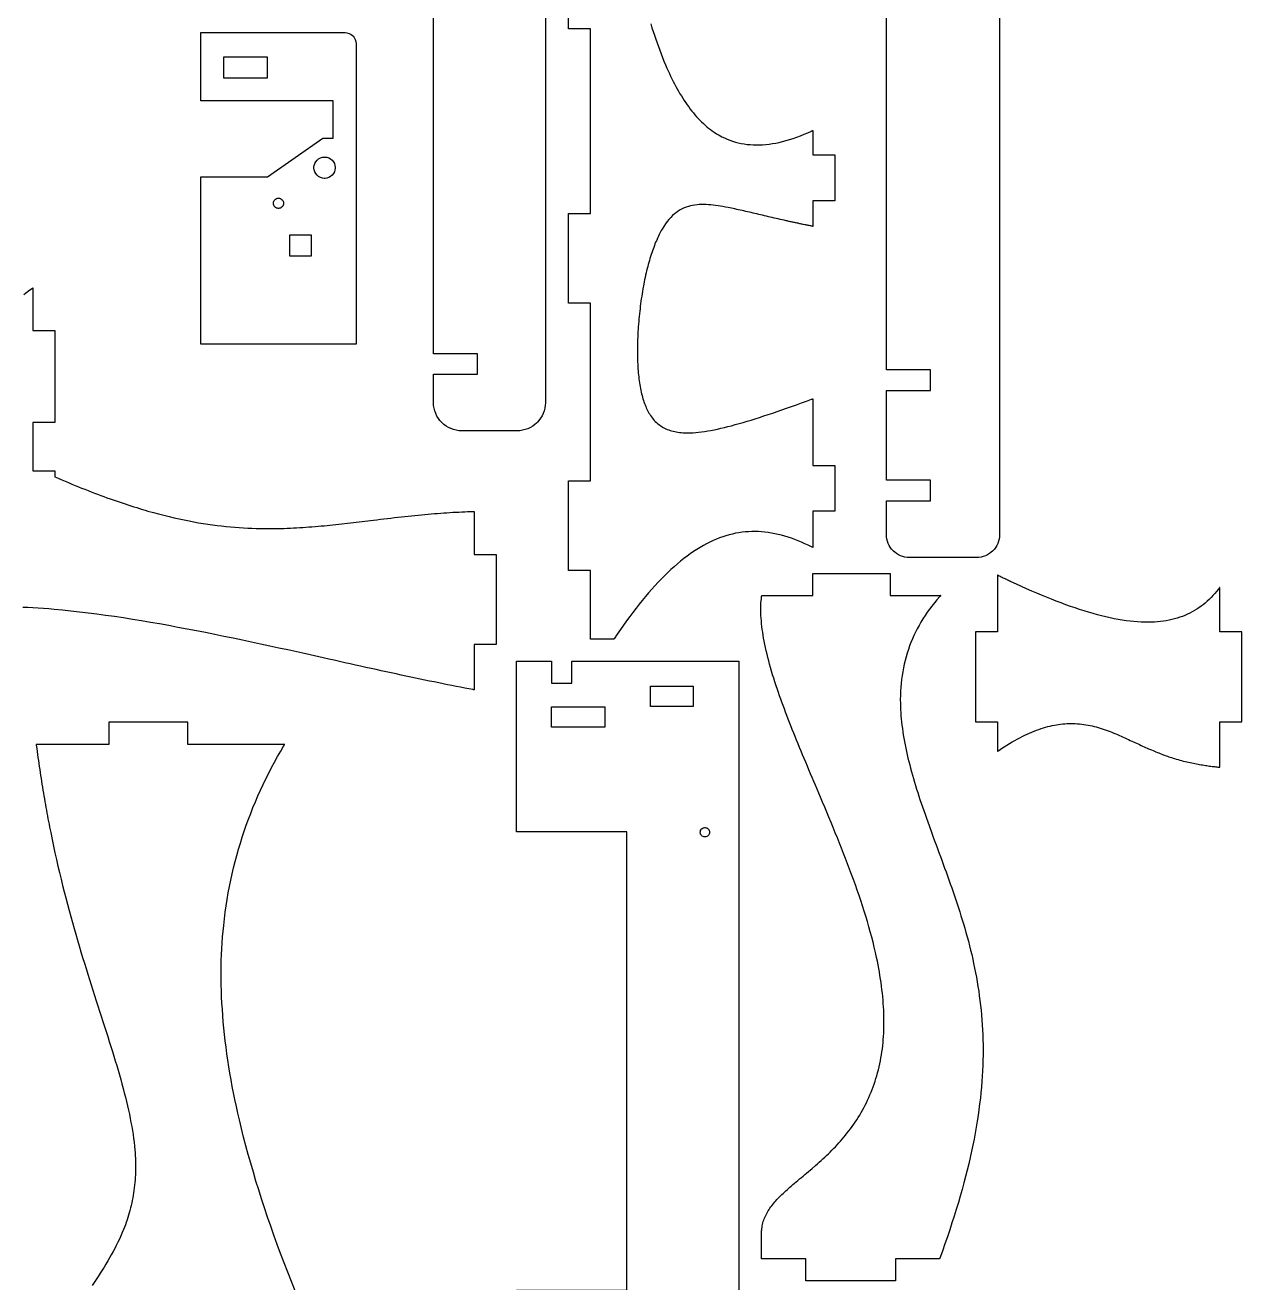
# Model space of a CAD drawing. Extents: x 0 to 673, y 0 to 298.
# Drawn here: x 562.2 to 672.6, y 61.3 to 175.3 of the extents above; entities that cross this region are included whole.
import ezdxf

# ---------------------------------------------------------------- set-up
doc = ezdxf.new("R2010")
doc.units = 0
doc.layers.get('0').update_dxf_attribs({"linetype": 'CONTINUOUS'})

msp = doc.modelspace()

# ---------------------------------------------------------------- linework, layer by layer
at = {"color": 0}
for points in [[(650.589, 217.521), (650.589, 129.118), (650.589, 129.067), (650.579, 128.913), (650.549, 128.712), (650.5, 128.515), (650.432, 128.324), (650.344, 128.141), (650.24, 127.967), (650.119, 127.803), (650.018, 127.688), (649.982, 127.651), (649.946, 127.615), (649.829, 127.513), (649.665, 127.392), (649.492, 127.288), (649.308, 127.201), (649.118, 127.133), (648.921, 127.084), (648.719, 127.054), (648.565, 127.043), (648.514, 127.043), (642.412, 127.043), (642.361, 127.043), (642.207, 127.054), (642.006, 127.084), (641.808, 127.133), (641.618, 127.201), (641.435, 127.288), (641.261, 127.392), (641.097, 127.513), (640.982, 127.615), (640.946, 127.651), (640.908, 127.688), (640.807, 127.803), (640.686, 127.967), (640.582, 128.141), (640.496, 128.324), (640.428, 128.515), (640.378, 128.712), (640.347, 128.913), (640.338, 129.067), (640.338, 129.118), (640.338, 132.193), (644.338, 132.193), (644.338, 134.043), (640.338, 134.043), (640.338, 142.193), (644.338, 142.193), (644.338, 144.043), (640.338, 144.043), (640.338, 212.596)], [(609.412, 190.097), (609.412, 141.097), (609.412, 141.033), (609.4, 140.843), (609.363, 140.593), (609.301, 140.349), (609.217, 140.111), (609.11, 139.885), (608.981, 139.668), (608.829, 139.465), (608.704, 139.321), (608.658, 139.276), (608.614, 139.232), (608.469, 139.106), (608.267, 138.954), (608.05, 138.826), (607.824, 138.718), (607.586, 138.633), (607.343, 138.572), (607.092, 138.535), (606.901, 138.522), (606.838, 138.522), (601.844, 138.522), (601.779, 138.522), (601.581, 138.535), (601.325, 138.574), (601.079, 138.638), (600.842, 138.724), (600.617, 138.833), (600.404, 138.962), (600.207, 139.11), (600.024, 139.276), (599.857, 139.46), (599.71, 139.657), (599.581, 139.869), (599.472, 140.094), (599.385, 140.332), (599.322, 140.578), (599.283, 140.833), (599.269, 141.032), (599.269, 141.097), (599.269, 143.672), (603.269, 143.672), (603.269, 145.522), (599.269, 145.522), (599.269, 190.247)], [(618.967, 175.426), (619.075, 175.079), (619.185, 174.733), (619.3, 174.39), (619.417, 174.047), (619.535, 173.704), (619.656, 173.368), (619.778, 173.032), (619.906, 172.697), (620.035, 172.368), (620.167, 172.043), (620.303, 171.719), (620.439, 171.4), (620.549, 171.157), (620.66, 170.915), (620.771, 170.675), (620.887, 170.44), (621.003, 170.208), (621.121, 169.979), (621.242, 169.754), (621.364, 169.532), (621.489, 169.313), (621.614, 169.097), (621.742, 168.889), (621.871, 168.682), (622.003, 168.479), (622.135, 168.279), (622.271, 168.086), (622.41, 167.894), (622.549, 167.708), (622.689, 167.526), (622.832, 167.351), (622.978, 167.179), (623.125, 167.011), (623.275, 166.847), (623.426, 166.69), (623.581, 166.536), (623.735, 166.389), (623.892, 166.244), (624.053, 166.107), (624.214, 165.975), (624.378, 165.847), (624.544, 165.725), (624.71, 165.608), (624.939, 165.461), (625.171, 165.325), (625.407, 165.197), (625.646, 165.082), (625.892, 164.975), (626.139, 164.876), (626.389, 164.79), (626.644, 164.712), (626.903, 164.644), (627.164, 164.587), (627.432, 164.543), (627.7, 164.504), (627.974, 164.479), (628.253, 164.461), (628.535, 164.454), (628.819, 164.458), (629.107, 164.469), (629.4, 164.493), (629.696, 164.526), (629.996, 164.569), (630.301, 164.625), (630.61, 164.686), (630.921, 164.761), (631.235, 164.844), (631.553, 164.938), (631.878, 165.043), (632.203, 165.157), (632.535, 165.279), (632.867, 165.413), (633.206, 165.558), (633.546, 165.711), (633.55, 165.712), (633.553, 165.715), (633.557, 165.718), (633.56, 165.718), (633.564, 165.719), (633.567, 165.722), (633.571, 165.722), (633.575, 165.726), (633.578, 165.726), (633.582, 165.729), (633.585, 165.729), (633.589, 165.732), (633.592, 165.733), (633.596, 165.736), (633.6, 165.736), (633.603, 165.739), (633.61, 165.743), (633.614, 165.743), (633.617, 165.744), (633.621, 165.747), (633.624, 165.747), (633.628, 165.75), (633.632, 165.751), (633.635, 165.754), (633.639, 165.754), (633.642, 165.757), (633.646, 165.758), (633.65, 165.761), (633.653, 165.761), (633.657, 165.764), (633.657, 163.543), (635.657, 163.543), (635.657, 159.393), (633.657, 159.393), (633.657, 157.065), (633.653, 157.065), (633.646, 157.068), (633.639, 157.068), (633.628, 157.072), (633.624, 157.072), (633.614, 157.075), (633.613, 157.075), (633.61, 157.075), (633.606, 157.075), (633.6, 157.076), (633.596, 157.079), (633.592, 157.079), (633.589, 157.079), (633.585, 157.079), (633.582, 157.082), (633.574, 157.083), (633.571, 157.083), (633.567, 157.083), (633.488, 157.1), (633.41, 157.115), (633.331, 157.133), (633.25, 157.147), (633.171, 157.165), (633.094, 157.179), (633.014, 157.197), (632.938, 157.212), (632.782, 157.244), (632.703, 157.261), (632.625, 157.276), (632.549, 157.293), (632.471, 157.311), (632.394, 157.326), (632.317, 157.343), (632.239, 157.358), (632.162, 157.375), (632.085, 157.393), (632.01, 157.408), (631.932, 157.425), (631.857, 157.44), (631.781, 157.458), (631.706, 157.475), (631.628, 157.49), (631.553, 157.507), (631.478, 157.522), (631.403, 157.54), (631.328, 157.557), (631.253, 157.572), (631.069, 157.614), (630.885, 157.654), (630.703, 157.694), (630.521, 157.736), (630.342, 157.779), (630.162, 157.818), (629.985, 157.861), (629.807, 157.901), (629.631, 157.943), (629.453, 157.986), (629.278, 158.026), (629.103, 158.068), (628.932, 158.108), (628.76, 158.15), (628.588, 158.19), (628.417, 158.232), (628.246, 158.269), (628.078, 158.311), (627.91, 158.35), (627.744, 158.389), (627.578, 158.425), (627.414, 158.462), (627.249, 158.5), (627.088, 158.536), (626.925, 158.572), (626.764, 158.608), (626.603, 158.643), (626.444, 158.675), (626.285, 158.708), (626.128, 158.74), (625.974, 158.769), (625.742, 158.815), (625.514, 158.857), (625.287, 158.894), (625.064, 158.932), (624.842, 158.965), (624.624, 158.993), (624.407, 159.015), (624.192, 159.033), (623.981, 159.047), (623.771, 159.054), (623.564, 159.051), (623.36, 159.044), (623.16, 159.029), (622.96, 159.004), (622.764, 158.972), (622.571, 158.929), (622.378, 158.876), (622.189, 158.815), (622.006, 158.74), (621.821, 158.654), (621.642, 158.558), (621.464, 158.447), (621.289, 158.325), (621.117, 158.188), (620.949, 158.038), (620.782, 157.872), (620.617, 157.693), (620.457, 157.494), (620.3, 157.283), (620.146, 157.054), (619.994, 156.808), (619.926, 156.69), (619.86, 156.569), (619.792, 156.444), (619.728, 156.318), (619.664, 156.186), (619.599, 156.05), (619.535, 155.911), (619.474, 155.768), (619.412, 155.622), (619.351, 155.475), (619.292, 155.322), (619.232, 155.165), (619.175, 155.007), (619.117, 154.843), (619.06, 154.676), (619.003, 154.508), (618.949, 154.336), (618.896, 154.158), (618.842, 153.982), (618.792, 153.8), (618.739, 153.614), (618.692, 153.425), (618.642, 153.233), (618.594, 153.04), (618.546, 152.843), (618.503, 152.643), (618.457, 152.44), (618.414, 152.233), (618.371, 152.025), (618.331, 151.815), (618.253, 151.389), (618.214, 151.172), (618.146, 150.732), (618.11, 150.508), (618.078, 150.283), (618.049, 150.057), (618.019, 149.829), (617.992, 149.6), (617.964, 149.368), (617.939, 149.136), (617.914, 148.904), (617.892, 148.671), (617.871, 148.436), (617.853, 148.201), (617.835, 147.968), (617.819, 147.733), (617.806, 147.5), (617.792, 147.265), (617.782, 147.032), (617.774, 146.797), (617.764, 146.565), (617.76, 146.333), (617.757, 146.104), (617.753, 145.875), (617.753, 145.647), (617.757, 145.422), (617.76, 145.197), (617.767, 144.975), (617.774, 144.754), (617.782, 144.557), (617.792, 144.361), (617.806, 144.168), (617.821, 143.975), (617.835, 143.786), (617.853, 143.6), (617.874, 143.418), (617.896, 143.236), (617.917, 143.058), (617.944, 142.883), (617.971, 142.711), (617.999, 142.54), (618.031, 142.372), (618.064, 142.208), (618.099, 142.047), (618.135, 141.89), (618.175, 141.733), (618.214, 141.582), (618.257, 141.433), (618.303, 141.289), (618.351, 141.147), (618.4, 141.008), (618.45, 140.872), (618.506, 140.74), (618.56, 140.611), (618.617, 140.486), (618.678, 140.365), (618.739, 140.247), (618.806, 140.133), (618.871, 140.025), (618.949, 139.904), (619.028, 139.79), (619.113, 139.682), (619.199, 139.575), (619.287, 139.475), (619.378, 139.379), (619.474, 139.286), (619.571, 139.2), (619.674, 139.118), (619.778, 139.039), (619.885, 138.965), (619.994, 138.893), (620.107, 138.829), (620.224, 138.768), (620.344, 138.711), (620.467, 138.658), (620.594, 138.609), (620.724, 138.565), (620.857, 138.525), (620.994, 138.489), (621.135, 138.457), (621.278, 138.429), (621.426, 138.405), (621.575, 138.384), (621.731, 138.369), (621.889, 138.357), (622.05, 138.348), (622.214, 138.344), (622.385, 138.344), (622.557, 138.347), (622.801, 138.358), (623.053, 138.376), (623.31, 138.401), (623.575, 138.433), (623.849, 138.47), (624.131, 138.515), (624.417, 138.565), (624.713, 138.622), (625.014, 138.684), (625.325, 138.754), (625.642, 138.827), (625.964, 138.908), (626.296, 138.993), (626.635, 139.086), (626.982, 139.182), (627.335, 139.286), (627.696, 139.393), (628.067, 139.504), (628.442, 139.622), (628.825, 139.744), (629.217, 139.872), (629.617, 140.004), (630.024, 140.14), (630.439, 140.283), (630.86, 140.429), (631.289, 140.576), (631.728, 140.732), (632.171, 140.89), (632.624, 141.05), (633.085, 141.218), (633.553, 141.386), (633.557, 141.386), (633.56, 141.389), (633.564, 141.39), (633.567, 141.39), (633.574, 141.393), (633.575, 141.394), (633.581, 141.397), (633.582, 141.397), (633.589, 141.4), (633.592, 141.4), (633.596, 141.401), (633.6, 141.404), (633.603, 141.404), (633.607, 141.407), (633.61, 141.407), (633.614, 141.408), (633.617, 141.408), (633.621, 141.411), (633.624, 141.411), (633.625, 141.414), (633.631, 141.415), (633.632, 141.415), (633.637, 141.415), (633.639, 141.418), (633.644, 141.418), (633.646, 141.421), (633.653, 141.422), (633.657, 141.425), (633.657, 135.379), (635.657, 135.379), (635.657, 131.229), (633.657, 131.229), (633.657, 127.937), (633.549, 127.994), (633.549, 127.994), (633.242, 128.148), (632.935, 128.293), (632.631, 128.429), (632.325, 128.557), (632.021, 128.675), (631.719, 128.784), (631.417, 128.886), (631.114, 128.977), (630.813, 129.061), (630.512, 129.134), (630.213, 129.2), (629.912, 129.255), (629.614, 129.301), (629.314, 129.337), (629.017, 129.365), (628.721, 129.383), (628.424, 129.39), (628.128, 129.389), (627.832, 129.377), (627.539, 129.355), (627.244, 129.325), (626.95, 129.283), (626.657, 129.232), (626.367, 129.171), (626.075, 129.098), (625.782, 129.016), (625.492, 128.923), (625.203, 128.821), (624.914, 128.708), (624.625, 128.583), (624.328, 128.444), (624.031, 128.293), (623.735, 128.132), (623.439, 127.959), (623.142, 127.776), (622.849, 127.582), (622.553, 127.379), (622.26, 127.162), (621.967, 126.94), (621.674, 126.705), (621.382, 126.461), (621.089, 126.207), (620.799, 125.943), (620.507, 125.669), (620.217, 125.386), (619.928, 125.094), (619.639, 124.793), (619.351, 124.482), (619.063, 124.162), (618.775, 123.834), (618.489, 123.498), (618.2, 123.152), (617.914, 122.798), (617.631, 122.436), (617.346, 122.065), (617.06, 121.687), (616.775, 121.301), (616.492, 120.907), (616.21, 120.504), (615.926, 120.094), (615.644, 119.677), (615.642, 119.676), (615.642, 119.675), (615.639, 119.672), (615.639, 119.671), (615.639, 119.669), (615.639, 119.668), (615.637, 119.668), (615.637, 119.666), (615.635, 119.665), (615.635, 119.662), (615.635, 119.662), (615.632, 119.659), (615.632, 119.658), (615.631, 119.657), (615.628, 119.655), (615.628, 119.654), (615.628, 119.651), (615.625, 119.651), (615.625, 119.65), (615.624, 119.648), (615.624, 119.647), (615.624, 119.645), (615.621, 119.644), (613.507, 119.644), (613.507, 125.85), (611.507, 125.85), (611.507, 134), (613.507, 134), (613.507, 150.097), (611.507, 150.097), (611.507, 158.247), (613.507, 158.247), (613.507, 174.986), (611.507, 174.986), (611.507, 183.136)], [(562.139, 150.897), (562.274, 151.004), (562.408, 151.111), (562.544, 151.211), (562.682, 151.311), (562.821, 151.407), (562.825, 151.41), (562.831, 151.411), (562.833, 151.414), (562.838, 151.417), (562.842, 151.418), (562.844, 151.422), (562.849, 151.425), (562.853, 151.428), (562.857, 151.429), (562.86, 151.435), (562.864, 151.435), (562.868, 151.436), (562.874, 151.44), (562.881, 151.446), (562.883, 151.449), (562.892, 151.453), (562.896, 151.454), (562.899, 151.46), (562.903, 151.461), (562.907, 151.464), (562.917, 151.468), (562.919, 151.472), (562.924, 151.474), (562.926, 151.475), (562.935, 151.482), (562.938, 151.485), (562.942, 151.486), (562.942, 147.622), (564.942, 147.622), (564.942, 139.267), (562.942, 139.267), (562.942, 134.893), (564.942, 134.893), (564.942, 134.36), (565.253, 134.224), (565.563, 134.092), (565.868, 133.961), (566.174, 133.832), (566.475, 133.705), (566.775, 133.582), (567.074, 133.46), (567.369, 133.34), (567.664, 133.224), (567.956, 133.108), (568.246, 132.996), (568.533, 132.885), (568.819, 132.776), (569.103, 132.669), (569.385, 132.565), (569.667, 132.464), (569.943, 132.364), (570.219, 132.267), (570.493, 132.169), (570.767, 132.076), (571.037, 131.985), (571.306, 131.896), (571.571, 131.81), (571.835, 131.722), (572.099, 131.639), (572.358, 131.56), (572.617, 131.479), (572.875, 131.401), (573.131, 131.326), (573.383, 131.252), (573.869, 131.117), (574.35, 130.987), (574.824, 130.867), (575.29, 130.75), (575.753, 130.642), (576.208, 130.541), (576.658, 130.444), (577.103, 130.355), (577.54, 130.273), (577.974, 130.196), (578.401, 130.125), (578.824, 130.061), (579.24, 130.001), (579.656, 129.946), (580.063, 129.898), (580.467, 129.854), (580.865, 129.815), (581.26, 129.782), (581.651, 129.751), (582.039, 129.726), (582.421, 129.705), (582.801, 129.689), (583.178, 129.676), (583.55, 129.667), (583.921, 129.662), (584.287, 129.661), (584.651, 129.662), (585.012, 129.666), (585.371, 129.675), (585.728, 129.685), (586.012, 129.696), (586.297, 129.708), (586.581, 129.721), (586.863, 129.736), (587.144, 129.752), (587.422, 129.771), (587.7, 129.789), (587.976, 129.81), (588.253, 129.83), (588.528, 129.852), (588.801, 129.876), (589.074, 129.9), (589.346, 129.926), (589.615, 129.951), (589.885, 129.979), (590.156, 130.005), (590.421, 130.035), (590.688, 130.062), (590.953, 130.092), (591.481, 130.151), (591.743, 130.182), (592.006, 130.212), (592.265, 130.243), (592.526, 130.275), (592.787, 130.305), (593.044, 130.336), (593.301, 130.368), (593.56, 130.398), (593.817, 130.429), (594.139, 130.468), (594.463, 130.505), (594.781, 130.543), (595.1, 130.58), (595.415, 130.617), (595.732, 130.653), (596.046, 130.687), (596.358, 130.722), (596.669, 130.755), (596.975, 130.787), (597.281, 130.819), (597.585, 130.85), (597.887, 130.88), (598.185, 130.91), (598.482, 130.937), (598.776, 130.964), (599.068, 130.992), (599.357, 131.017), (599.644, 131.039), (599.928, 131.061), (600.21, 131.082), (600.488, 131.101), (600.764, 131.119), (601.037, 131.136), (601.307, 131.153), (601.574, 131.166), (601.839, 131.179), (602.099, 131.19), (602.357, 131.2), (602.613, 131.208), (602.863, 131.215), (602.907, 131.215), (602.924, 131.217), (602.942, 131.217), (602.942, 127.304), (604.942, 127.304), (604.942, 119.153), (602.942, 119.153), (602.942, 115.041), (602.939, 115.042), (602.935, 115.042), (602.931, 115.044), (602.928, 115.044), (602.924, 115.046), (602.919, 115.046), (602.915, 115.046), (602.912, 115.046), (602.907, 115.047), (602.906, 115.047), (602.9, 115.05), (602.899, 115.05), (602.894, 115.051), (602.889, 115.051), (602.887, 115.053), (602.883, 115.053), (602.881, 115.054), (602.874, 115.054), (602.871, 115.055), (602.868, 115.055), (602.865, 115.056), (602.863, 115.056), (602.857, 115.057), (602.853, 115.057), (602.481, 115.127), (602.106, 115.2), (601.721, 115.271), (601.335, 115.348), (600.942, 115.425), (600.544, 115.503), (600.144, 115.585), (599.738, 115.666), (599.326, 115.751), (598.912, 115.836), (598.49, 115.922), (598.068, 116.011), (597.639, 116.102), (597.207, 116.193), (596.771, 116.288), (596.331, 116.383), (595.885, 116.478), (595.438, 116.576), (594.983, 116.675), (594.528, 116.775), (594.067, 116.875), (593.606, 116.977), (593.137, 117.08), (592.665, 117.185), (592.192, 117.288), (591.714, 117.396), (591.233, 117.502), (590.749, 117.611), (590.262, 117.718), (589.771, 117.829), (589.278, 117.938), (588.483, 118.116), (587.682, 118.294), (586.874, 118.473), (586.063, 118.653), (585.244, 118.831), (584.422, 119.011), (583.599, 119.19), (582.771, 119.366), (581.942, 119.542), (581.107, 119.717), (580.272, 119.889), (579.439, 120.06), (578.603, 120.226), (577.769, 120.391), (576.933, 120.551), (576.1, 120.708), (575.269, 120.861), (574.439, 121.011), (573.613, 121.153), (572.792, 121.294), (571.971, 121.428), (571.156, 121.555), (570.346, 121.678), (569.542, 121.792), (568.743, 121.901), (567.951, 122.002), (567.167, 122.097), (566.39, 122.185), (565.621, 122.261), (564.863, 122.333), (564.863, 122.333), (564.381, 122.373), (563.901, 122.41), (563.428, 122.443), (562.957, 122.472), (562.492, 122.497), (562.031, 122.519)], [(586.721, 60.5343), (586.382, 61.3853), (586.05, 62.2333), (585.725, 63.0764), (585.408, 63.9164), (585.1, 64.7524), (584.8, 65.5844), (584.507, 66.4133), (584.225, 67.2383), (583.947, 68.0594), (583.682, 68.8764), (583.422, 69.6904), (583.175, 70.4994), (582.935, 71.3033), (582.7, 72.1054), (582.478, 72.9024), (582.261, 73.6954), (582.057, 74.4844), (581.86, 75.2704), (581.672, 76.0514), (581.532, 76.6624), (581.397, 77.2724), (581.268, 77.8794), (581.146, 78.4833), (581.029, 79.0835), (580.921, 79.6814), (580.815, 80.2775), (580.718, 80.8694), (580.628, 81.4594), (580.543, 82.0454), (580.464, 82.6294), (580.39, 83.2104), (580.325, 83.7883), (580.264, 84.3635), (580.211, 84.9354), (580.164, 85.5044), (580.125, 86.0704), (580.089, 86.6344), (580.061, 87.1944), (580.04, 87.7514), (580.028, 88.3054), (580.018, 88.8564), (580.018, 89.4056), (580.021, 89.9494), (580.033, 90.4925), (580.053, 91.0314), (580.078, 91.5674), (580.108, 92.0994), (580.147, 92.6304), (580.193, 93.1564), (580.246, 93.6806), (580.311, 94.2775), (580.389, 94.8694), (580.471, 95.4564), (580.564, 96.0424), (580.664, 96.6235), (580.772, 97.1994), (580.889, 97.7735), (581.014, 98.3425), (581.146, 98.9094), (581.286, 99.4724), (581.435, 100.031), (581.593, 100.586), (581.757, 101.137), (581.928, 101.686), (582.108, 102.228), (582.296, 102.771), (582.493, 103.307), (582.696, 103.842), (582.904, 104.372), (583.122, 104.899), (583.35, 105.422), (583.582, 105.942), (583.822, 106.459), (584.071, 106.972), (584.325, 107.483), (584.589, 107.988), (584.857, 108.493), (585.133, 108.993), (585.418, 109.491), (585.71, 109.984), (585.714, 109.992), (585.715, 109.996), (585.718, 109.999), (585.722, 110.006), (585.725, 110.011), (585.728, 110.013), (585.732, 110.021), (585.735, 110.028), (585.74, 110.038), (585.743, 110.04), (585.746, 110.044), (585.75, 110.052), (585.753, 110.057), (585.754, 110.06), (585.758, 110.067), (585.76, 110.07), (585.764, 110.074), (585.768, 110.082), (585.771, 110.086), (585.772, 110.091), (585.778, 110.098), (585.778, 110.098), (576.993, 110.098), (576.993, 112.098), (569.843, 112.098), (569.843, 110.098), (563.247, 110.098), (563.247, 110.088), (563.25, 110.086), (563.25, 110.069), (563.253, 110.066), (563.253, 110.046), (563.254, 110.044), (563.254, 110.035), (563.257, 110.031), (563.257, 110.016), (563.258, 110.012), (563.296, 109.736), (563.332, 109.458), (563.368, 109.183), (563.407, 108.908), (563.446, 108.634), (563.483, 108.361), (563.522, 108.088), (563.564, 107.817), (563.603, 107.548), (563.643, 107.278), (563.685, 107.01), (563.728, 106.745), (563.771, 106.477), (563.814, 106.212), (563.857, 105.948), (563.9, 105.685), (563.943, 105.421), (563.989, 105.16), (564.033, 104.899), (564.079, 104.638), (564.125, 104.38), (564.172, 104.122), (564.221, 103.866), (564.267, 103.609), (564.315, 103.353), (564.364, 103.099), (564.414, 102.847), (564.461, 102.594), (564.511, 102.343), (564.564, 102.092), (564.689, 101.474), (564.818, 100.86), (564.95, 100.255), (565.085, 99.6535), (565.221, 99.0585), (565.36, 98.4694), (565.503, 97.8844), (565.646, 97.3065), (565.789, 96.7314), (565.935, 96.1654), (566.085, 95.6024), (566.232, 95.0454), (566.383, 94.4944), (566.535, 93.9485), (566.686, 93.4064), (566.84, 92.8706), (566.996, 92.3406), (567.15, 91.8154), (567.304, 91.2954), (567.46, 90.7806), (567.614, 90.2704), (567.771, 89.7664), (567.925, 89.2664), (568.079, 88.7725), (568.233, 88.2814), (568.386, 87.7974), (568.539, 87.3174), (568.69, 86.8425), (568.843, 86.3735), (568.993, 85.9085), (569.14, 85.4485), (569.293, 84.9774), (569.443, 84.5124), (569.589, 84.0514), (569.733, 83.5956), (569.875, 83.1444), (570.015, 82.6983), (570.153, 82.2583), (570.286, 81.8224), (570.418, 81.3904), (570.546, 80.9635), (570.668, 80.5414), (570.789, 80.1235), (570.908, 79.7094), (571.021, 79.3014), (571.129, 78.8974), (571.233, 78.4974), (571.335, 78.1014), (571.432, 77.7094), (571.522, 77.3224), (571.61, 76.9385), (571.693, 76.5594), (571.771, 76.1844), (571.843, 75.8135), (571.908, 75.4454), (571.971, 75.0835), (572.025, 74.7235), (572.078, 74.3674), (572.121, 74.0154), (572.158, 73.6674), (572.19, 73.3233), (572.211, 73.0654), (572.228, 72.8094), (572.24, 72.5554), (572.25, 72.3035), (572.254, 72.0535), (572.257, 71.8062), (572.254, 71.5594), (572.25, 71.3154), (572.24, 71.0733), (572.228, 70.8314), (572.211, 70.5924), (572.193, 70.3554), (572.168, 70.1194), (572.142, 69.8854), (572.114, 69.6524), (572.078, 69.4224), (572.043, 69.1914), (572.003, 68.9635), (571.957, 68.7354), (571.91, 68.5104), (571.86, 68.2874), (571.807, 68.0635), (571.747, 67.8424), (571.689, 67.6224), (571.625, 67.4024), (571.557, 67.1844), (571.485, 66.9674), (571.411, 66.7524), (571.335, 66.5374), (571.254, 66.3242), (571.171, 66.1124), (571.05, 65.8194), (570.925, 65.5285), (570.793, 65.2404), (570.654, 64.9524), (570.511, 64.6664), (570.364, 64.3814), (570.214, 64.0974), (570.06, 63.8154), (569.897, 63.5335), (569.735, 63.2512), (569.568, 62.9704), (569.4, 62.6904), (569.228, 62.4104), (569.053, 62.1314), (568.875, 61.8524), (568.696, 61.5733), (568.515, 61.2943), (568.335, 61.0153)]]:
    msp.add_lwpolyline(points, dxfattribs=at)
for points in [[(592.251, 146.393), (578.179, 146.393), (578.179, 161.544), (584.224, 161.544), (589.224, 165.061), (590.176, 165.061), (590.176, 168.442), (578.179, 168.442), (578.179, 174.639), (591.265, 174.639), (591.417, 174.619), (591.61, 174.56), (591.79, 174.465), (591.911, 174.371), (591.983, 174.299), (592.078, 174.178), (592.172, 173.999), (592.231, 173.806), (592.251, 173.653), (592.251, 146.393)], [(580.254, 172.442), (584.179, 172.442), (584.179, 170.517), (580.254, 170.517), (580.254, 172.442)], [(590.356, 162.385), (590.356, 162.337), (590.336, 162.192), (590.281, 162.011), (590.192, 161.847), (590.074, 161.704), (589.931, 161.587), (589.767, 161.499), (589.588, 161.443), (589.442, 161.422), (589.346, 161.422), (589.199, 161.443), (589.019, 161.499), (588.856, 161.587), (588.714, 161.704), (588.596, 161.847), (588.506, 162.011), (588.451, 162.192), (588.431, 162.337), (588.431, 162.433), (588.451, 162.579), (588.506, 162.76), (588.596, 162.924), (588.714, 163.065), (588.856, 163.183), (589.019, 163.272), (589.199, 163.328), (589.346, 163.347), (589.442, 163.347), (589.588, 163.328), (589.767, 163.272), (589.931, 163.183), (590.074, 163.065), (590.192, 162.924), (590.281, 162.76), (590.336, 162.579), (590.356, 162.433), (590.356, 162.385)], [(585.676, 159.158), (585.676, 159.135), (585.667, 159.065), (585.64, 158.979), (585.597, 158.9), (585.542, 158.832), (585.472, 158.775), (585.394, 158.732), (585.306, 158.706), (585.238, 158.694), (585.19, 158.694), (585.121, 158.706), (585.033, 158.732), (584.956, 158.775), (584.887, 158.832), (584.831, 158.9), (584.787, 158.979), (584.76, 159.065), (584.751, 159.135), (584.751, 159.182), (584.76, 159.251), (584.787, 159.337), (584.831, 159.417), (584.887, 159.486), (584.956, 159.542), (585.033, 159.585), (585.121, 159.611), (585.19, 159.619), (585.238, 159.619), (585.306, 159.611), (585.394, 159.585), (585.472, 159.542), (585.542, 159.486), (585.597, 159.417), (585.64, 159.337), (585.667, 159.251), (585.676, 159.182), (585.676, 159.158)], [(586.251, 156.293), (588.176, 156.293), (588.176, 154.368), (586.251, 154.368), (586.251, 156.293)], [(629.018, 65.5476), (629.017, 65.5796), (629.015, 65.6115), (629.015, 65.6426), (629.014, 65.6746), (629.014, 65.8307), (629.015, 65.8626), (629.017, 65.8946), (629.018, 65.9256), (629.018, 65.9557), (629.021, 65.9876), (629.022, 66.0186), (629.025, 66.0476), (629.028, 66.0796), (629.031, 66.1106), (629.032, 66.1407), (629.036, 66.1715), (629.039, 66.2015), (629.043, 66.2326), (629.053, 66.2926), (629.057, 66.3226), (629.061, 66.3536), (629.067, 66.3837), (629.071, 66.4126), (629.075, 66.4426), (629.104, 66.5726), (629.135, 66.7015), (629.171, 66.8296), (629.211, 66.9557), (629.257, 67.0807), (629.307, 67.2046), (629.361, 67.3265), (629.418, 67.4476), (629.481, 67.5676), (629.547, 67.6865), (629.618, 67.8046), (629.692, 67.9215), (629.768, 68.0376), (629.85, 68.1515), (629.936, 68.2657), (630.024, 68.3806), (630.117, 68.4936), (630.211, 68.6065), (630.31, 68.7186), (630.411, 68.8307), (630.515, 68.9406), (630.622, 69.0515), (630.732, 69.1626), (630.843, 69.2747), (630.96, 69.3837), (631.078, 69.4947), (631.199, 69.6065), (631.321, 69.7157), (631.446, 69.8265), (631.572, 69.9375), (631.7, 70.0496), (631.85, 70.1756), (632, 70.3036), (632.154, 70.4315), (632.307, 70.5607), (632.464, 70.6906), (632.621, 70.8226), (632.781, 70.9546), (632.939, 71.0875), (633.1, 71.2226), (633.264, 71.3606), (633.425, 71.4975), (633.59, 71.6376), (633.918, 71.9196), (634.082, 72.0647), (634.247, 72.2106), (634.412, 72.3586), (634.575, 72.5087), (634.74, 72.6588), (634.904, 72.8126), (635.068, 72.9697), (635.229, 73.1265), (635.392, 73.2876), (635.55, 73.4506), (635.71, 73.6157), (635.868, 73.7826), (636.024, 73.9518), (636.179, 74.1247), (636.332, 74.2996), (636.482, 74.4765), (636.636, 74.6656), (636.789, 74.8568), (636.939, 75.0497), (637.086, 75.2447), (637.231, 75.4447), (637.372, 75.6476), (637.511, 75.8515), (637.649, 76.0615), (637.782, 76.2726), (637.912, 76.4868), (638.039, 76.7047), (638.164, 76.9247), (638.285, 77.1476), (638.403, 77.3726), (638.517, 77.6018), (638.628, 77.8336), (638.736, 78.0697), (638.84, 78.3076), (638.939, 78.5476), (639.037, 78.7906), (639.131, 79.0376), (639.218, 79.2876), (639.306, 79.5406), (639.386, 79.7946), (639.464, 80.0536), (639.537, 80.3147), (639.606, 80.5786), (639.671, 80.8447), (639.731, 81.1147), (639.787, 81.3876), (639.839, 81.6626), (639.885, 81.9338), (639.925, 82.2086), (639.964, 82.4868), (639.996, 82.7658), (640.025, 83.0476), (640.05, 83.3326), (640.068, 83.6197), (640.086, 83.9088), (640.097, 84.2006), (640.106, 84.4937), (640.11, 84.7897), (640.11, 85.0876), (640.106, 85.3876), (640.097, 85.6907), (640.085, 85.9947), (640.068, 86.3015), (640.049, 86.6106), (640.024, 86.9197), (639.996, 87.2326), (639.964, 87.5447), (639.929, 87.8606), (639.89, 88.1788), (639.847, 88.4965), (639.8, 88.8178), (639.75, 89.1397), (639.696, 89.4615), (639.636, 89.7868), (639.575, 90.1126), (639.511, 90.4407), (639.443, 90.7688), (639.342, 91.2297), (639.235, 91.6938), (639.118, 92.1578), (639, 92.6247), (638.874, 93.0938), (638.742, 93.5628), (638.606, 94.0338), (638.464, 94.5076), (638.317, 94.9797), (638.165, 95.4547), (638.01, 95.9297), (637.85, 96.4047), (637.686, 96.8797), (637.518, 97.3568), (637.349, 97.8306), (637.175, 98.3078), (636.999, 98.7828), (636.818, 99.2576), (636.636, 99.7326), (636.453, 100.205), (636.267, 100.679), (636.079, 101.15), (635.89, 101.619), (635.7, 102.088), (635.51, 102.555), (635.318, 103.02), (635.125, 103.483), (634.932, 103.944), (634.74, 104.402), (634.547, 104.859), (634.356, 105.312), (634.204, 105.672), (634.053, 106.027), (633.9, 106.383), (633.753, 106.736), (633.604, 107.087), (633.457, 107.436), (633.311, 107.782), (633.164, 108.126), (633.022, 108.469), (632.881, 108.809), (632.739, 109.147), (632.6, 109.482), (632.461, 109.815), (632.325, 110.145), (632.193, 110.475), (632.061, 110.8), (631.931, 111.123), (631.803, 111.444), (631.675, 111.762), (631.553, 112.077), (631.431, 112.39), (631.311, 112.7), (631.193, 113.006), (631.079, 113.311), (630.968, 113.612), (630.857, 113.911), (630.753, 114.206), (630.649, 114.498), (630.547, 114.787), (630.45, 115.073), (630.335, 115.415), (630.225, 115.752), (630.118, 116.084), (630.018, 116.413), (629.922, 116.736), (629.831, 117.055), (629.743, 117.369), (629.66, 117.679), (629.581, 117.984), (629.507, 118.284), (629.438, 118.58), (629.372, 118.872), (629.311, 119.158), (629.256, 119.44), (629.204, 119.718), (629.157, 119.99), (629.115, 120.258), (629.078, 120.522), (629.043, 120.78), (629.017, 121.034), (628.993, 121.284), (628.975, 121.53), (628.961, 121.77), (628.95, 122.006), (628.947, 122.237), (628.947, 122.463), (628.95, 122.686), (628.961, 122.902), (628.975, 123.115), (628.996, 123.323), (629.018, 123.526), (629.021, 123.53), (629.021, 123.533), (629.022, 123.537), (629.022, 123.545), (629.024, 123.55), (629.024, 123.557), (629.025, 123.558), (629.025, 123.577), (629.028, 123.583), (629.028, 123.584), (629.029, 123.588), (629.029, 123.593), (633.671, 123.593), (633.671, 125.593), (640.679, 125.593), (640.679, 123.593), (645.261, 123.593), (645.256, 123.584), (645.25, 123.58), (645.243, 123.572), (645.24, 123.568), (645.238, 123.563), (645.232, 123.559), (645.222, 123.547), (645.218, 123.543), (645.207, 123.53), (645.203, 123.526), (645.2, 123.522), (645.188, 123.509), (645.185, 123.505), (645.168, 123.488), (645.161, 123.48), (645.154, 123.472), (645.15, 123.468), (644.911, 123.195), (644.679, 122.919), (644.456, 122.638), (644.242, 122.355), (644.035, 122.069), (643.836, 121.779), (643.647, 121.486), (643.467, 121.188), (643.293, 120.888), (643.129, 120.586), (642.974, 120.279), (642.825, 119.969), (642.688, 119.655), (642.557, 119.338), (642.435, 119.018), (642.321, 118.694), (642.215, 118.366), (642.117, 118.036), (642.028, 117.702), (641.947, 117.365), (641.875, 117.023), (641.811, 116.679), (641.756, 116.331), (641.707, 115.98), (641.668, 115.626), (641.636, 115.268), (641.615, 114.907), (641.6, 114.541), (641.593, 114.173), (641.597, 113.802), (641.604, 113.525), (641.615, 113.245), (641.632, 112.965), (641.65, 112.682), (641.675, 112.397), (641.706, 112.111), (641.739, 111.822), (641.778, 111.532), (641.818, 111.24), (641.865, 110.947), (641.914, 110.651), (641.968, 110.354), (642.025, 110.055), (642.086, 109.755), (642.15, 109.454), (642.218, 109.151), (642.289, 108.845), (642.364, 108.54), (642.442, 108.232), (642.522, 107.923), (642.606, 107.612), (642.693, 107.301), (642.782, 106.988), (642.875, 106.673), (642.971, 106.358), (643.068, 106.041), (643.168, 105.723), (643.272, 105.404), (643.375, 105.084), (643.485, 104.763), (643.593, 104.44), (643.711, 104.1), (643.832, 103.758), (643.953, 103.415), (644.075, 103.07), (644.2, 102.726), (644.45, 102.036), (644.578, 101.688), (644.707, 101.34), (644.835, 100.991), (644.964, 100.641), (645.093, 100.291), (645.224, 99.9397), (645.353, 99.5868), (645.482, 99.2338), (645.613, 98.8797), (645.742, 98.5247), (645.868, 98.1687), (645.997, 97.8118), (646.125, 97.4537), (646.25, 97.0947), (646.375, 96.7338), (646.5, 96.3747), (646.622, 96.0118), (646.743, 95.6497), (646.861, 95.2838), (646.979, 94.9197), (647.093, 94.5538), (647.207, 94.1868), (647.318, 93.8188), (647.432, 93.4247), (647.546, 93.0297), (647.656, 92.6337), (647.761, 92.2356), (647.865, 91.8357), (647.965, 91.4338), (648.063, 91.0318), (648.156, 90.6247), (648.243, 90.2178), (648.331, 89.8065), (648.412, 89.3938), (648.49, 88.9786), (648.564, 88.5618), (648.632, 88.1408), (648.699, 87.7176), (648.757, 87.2926), (648.815, 86.8626), (648.867, 86.4315), (648.912, 85.9965), (648.954, 85.5588), (648.99, 85.1176), (649.022, 84.6726), (649.049, 84.2247), (649.068, 83.7715), (649.083, 83.3157), (649.093, 82.8568), (649.097, 82.3936), (649.093, 81.9265), (649.086, 81.4557), (649.072, 80.9797), (649.05, 80.4947), (649.024, 80.0056), (648.99, 79.5126), (648.95, 79.0146), (648.903, 78.5107), (648.849, 78.0015), (648.787, 77.4897), (648.721, 76.9697), (648.646, 76.4476), (648.565, 75.9186), (648.475, 75.3837), (648.381, 74.8447), (648.279, 74.2996), (648.168, 73.7497), (648.053, 73.1938), (647.929, 72.6326), (647.797, 72.0656), (647.657, 71.4925), (647.511, 70.9126), (647.36, 70.3296), (647.199, 69.7376), (647.029, 69.1426), (646.854, 68.5397), (646.668, 67.9315), (646.479, 67.3156), (646.279, 66.6947), (646.072, 66.0676), (645.857, 65.4336), (645.635, 64.7936), (645.404, 64.1465), (645.165, 63.4936), (645.165, 63.4907), (645.164, 63.4896), (645.164, 63.4865), (645.16, 63.4786), (645.16, 63.4765), (645.157, 63.4725), (645.157, 63.4697), (645.156, 63.4657), (645.154, 63.4625), (645.153, 63.4576), (645.15, 63.4557), (645.15, 63.4506), (645.147, 63.4425), (641.168, 63.4425), (641.168, 61.4425), (633.018, 61.4425), (633.018, 63.4425), (629.018, 63.4425), (629.018, 65.5476)], [(650.408, 125.431), (650.408, 120.304), (648.408, 120.304), (648.408, 112.153), (650.408, 112.153), (650.408, 109.472), (650.412, 109.474), (650.432, 109.488), (650.436, 109.492), (650.45, 109.501), (650.456, 109.503), (650.475, 109.517), (650.478, 109.521), (650.482, 109.524), (650.486, 109.525), (650.494, 109.531), (650.496, 109.532), (650.518, 109.547), (650.521, 109.55), (650.529, 109.553), (650.775, 109.719), (651.018, 109.876), (651.258, 110.028), (651.496, 110.173), (651.732, 110.313), (651.964, 110.446), (652.196, 110.572), (652.424, 110.692), (652.649, 110.808), (652.871, 110.917), (653.092, 111.021), (653.31, 111.118), (653.525, 111.21), (653.739, 111.296), (653.95, 111.378), (654.158, 111.453), (654.364, 111.522), (654.569, 111.587), (654.771, 111.647), (654.972, 111.701), (655.169, 111.751), (655.364, 111.796), (655.558, 111.836), (655.75, 111.871), (655.94, 111.9), (656.128, 111.926), (656.313, 111.947), (656.496, 111.962), (656.678, 111.974), (656.857, 111.982), (657.035, 111.986), (657.239, 111.985), (657.443, 111.978), (657.644, 111.968), (657.843, 111.951), (658.04, 111.931), (658.235, 111.906), (658.428, 111.876), (658.619, 111.843), (658.808, 111.807), (658.996, 111.765), (659.181, 111.721), (659.364, 111.673), (659.546, 111.623), (659.728, 111.568), (659.907, 111.512), (660.083, 111.453), (660.26, 111.392), (660.435, 111.328), (660.608, 111.262), (660.781, 111.196), (660.95, 111.126), (661.121, 111.056), (661.29, 110.983), (661.458, 110.911), (661.625, 110.836), (661.79, 110.761), (661.956, 110.686), (662.119, 110.611), (662.283, 110.534), (662.446, 110.458), (662.586, 110.392), (662.726, 110.328), (662.867, 110.263), (663.006, 110.198), (663.144, 110.134), (663.283, 110.072), (663.421, 110.008), (663.558, 109.946), (663.696, 109.884), (663.832, 109.823), (663.968, 109.763), (664.103, 109.703), (664.372, 109.587), (664.506, 109.532), (664.639, 109.474), (664.771, 109.421), (664.904, 109.367), (665.036, 109.313), (665.167, 109.261), (665.296, 109.211), (665.425, 109.161), (665.556, 109.113), (665.685, 109.064), (665.813, 109.021), (665.94, 108.976), (666.067, 108.932), (666.193, 108.89), (666.319, 108.851), (666.444, 108.813), (666.608, 108.762), (666.771, 108.715), (666.935, 108.671), (667.094, 108.628), (667.253, 108.586), (667.41, 108.547), (667.564, 108.509), (667.718, 108.474), (667.868, 108.442), (668.018, 108.409), (668.164, 108.378), (668.31, 108.349), (668.451, 108.323), (668.592, 108.297), (668.731, 108.272), (668.864, 108.249), (668.999, 108.227), (669.129, 108.207), (669.257, 108.188), (669.382, 108.168), (669.504, 108.151), (669.625, 108.134), (669.742, 108.12), (669.856, 108.103), (669.967, 108.09), (670.074, 108.076), (670.179, 108.063), (670.281, 108.051), (670.379, 108.038), (670.474, 108.028), (670.479, 108.028), (670.486, 108.026), (670.494, 108.026), (670.497, 108.025), (670.506, 108.025), (670.508, 108.023), (670.519, 108.023), (670.522, 108.022), (670.528, 108.022), (670.531, 108.021), (670.539, 108.021), (670.542, 108.02), (670.553, 108.02), (670.556, 108.017), (670.558, 108.017), (670.558, 112.153), (672.558, 112.153), (672.558, 120.304), (670.558, 120.304), (670.558, 124.324), (670.554, 124.318), (670.549, 124.313), (670.544, 124.307), (670.54, 124.301), (670.536, 124.294), (670.532, 124.288), (670.525, 124.282), (670.522, 124.278), (670.518, 124.272), (670.514, 124.267), (670.508, 124.26), (670.504, 124.253), (670.5, 124.248), (670.496, 124.243), (670.492, 124.237), (670.486, 124.232), (670.482, 124.226), (670.478, 124.22), (670.474, 124.214), (670.468, 124.208), (670.464, 124.203), (670.46, 124.197), (670.456, 124.19), (670.451, 124.185), (670.446, 124.179), (670.438, 124.167), (670.433, 124.163), (670.428, 124.157), (670.424, 124.15), (670.267, 123.954), (670.107, 123.765), (669.942, 123.581), (669.772, 123.403), (669.599, 123.233), (669.421, 123.068), (669.239, 122.911), (669.053, 122.76), (668.863, 122.615), (668.667, 122.477), (668.467, 122.346), (668.262, 122.221), (668.054, 122.102), (667.839, 121.992), (667.622, 121.888), (667.4, 121.788), (667.171, 121.698), (666.94, 121.615), (666.703, 121.538), (666.461, 121.468), (666.214, 121.406), (665.963, 121.35), (665.707, 121.301), (665.446, 121.261), (665.179, 121.226), (664.908, 121.2), (664.632, 121.179), (664.35, 121.167), (664.064, 121.163), (663.771, 121.165), (663.444, 121.176), (663.11, 121.197), (662.771, 121.226), (662.425, 121.263), (662.074, 121.307), (661.714, 121.362), (661.353, 121.424), (660.985, 121.493), (660.611, 121.572), (660.232, 121.657), (659.847, 121.749), (659.458, 121.851), (659.064, 121.96), (658.664, 122.075), (658.26, 122.198), (657.85, 122.328), (657.436, 122.465), (657.017, 122.61), (656.593, 122.76), (656.164, 122.917), (655.732, 123.082), (655.294, 123.252), (654.853, 123.429), (654.407, 123.612), (653.957, 123.801), (653.503, 123.997), (653.046, 124.199), (652.583, 124.406), (652.118, 124.618), (651.646, 124.836), (651.611, 124.854), (651.574, 124.872), (651.536, 124.889), (651.499, 124.907), (651.424, 124.942), (651.386, 124.96), (651.349, 124.977), (651.274, 125.014), (651.236, 125.032), (651.16, 125.067), (651.121, 125.085), (651.085, 125.102), (651.046, 125.121), (651.01, 125.139), (650.932, 125.176), (650.896, 125.193), (650.819, 125.231), (650.782, 125.248), (650.744, 125.267), (650.706, 125.286), (650.668, 125.304), (650.592, 125.342), (650.554, 125.36), (650.517, 125.377), (650.512, 125.381), (650.508, 125.382), (650.506, 125.383), (650.501, 125.385), (650.499, 125.388), (650.494, 125.389), (650.489, 125.39), (650.483, 125.395), (650.481, 125.396), (650.476, 125.397), (650.471, 125.4), (650.469, 125.401), (650.464, 125.403), (650.463, 125.403), (650.458, 125.407), (650.456, 125.407), (650.446, 125.411), (650.444, 125.413), (650.44, 125.415), (650.438, 125.417), (650.432, 125.419), (650.429, 125.421), (650.425, 125.422), (650.421, 125.424), (650.419, 125.426), (650.415, 125.428), (650.411, 125.429), (650.408, 125.431)], [(616.806, 102.178), (606.806, 102.178), (606.806, 117.644), (609.956, 117.644), (609.956, 115.644), (611.806, 115.644), (611.806, 117.644), (626.953, 117.644), (626.953, 45.1504), (611.806, 45.1504), (611.806, 47.1504), (609.956, 47.1504), (609.956, 45.1504), (606.806, 45.1504), (606.806, 60.6144), (616.806, 60.6144), (616.806, 102.178)], [(618.956, 115.372), (622.807, 115.372), (622.807, 113.522), (618.956, 113.522), (618.956, 115.372)], [(609.956, 113.494), (614.806, 113.494), (614.806, 111.643), (609.956, 111.643), (609.956, 113.494)], [(624.304, 102.125), (624.304, 102.103), (624.294, 102.039), (624.269, 101.959), (624.231, 101.887), (624.179, 101.824), (624.117, 101.772), (624.044, 101.733), (623.964, 101.708), (623.9, 101.7), (623.857, 101.7), (623.793, 101.708), (623.713, 101.733), (623.64, 101.772), (623.578, 101.824), (623.526, 101.887), (623.488, 101.959), (623.463, 102.039), (623.453, 102.103), (623.453, 102.146), (623.463, 102.21), (623.488, 102.29), (623.526, 102.362), (623.578, 102.425), (623.64, 102.477), (623.713, 102.517), (623.793, 102.541), (623.857, 102.55), (623.9, 102.55), (623.964, 102.541), (624.044, 102.517), (624.117, 102.477), (624.179, 102.425), (624.231, 102.362), (624.269, 102.29), (624.294, 102.21), (624.304, 102.146), (624.304, 102.125)]]:
    msp.add_lwpolyline(points, close=True, dxfattribs=at)

doc.saveas('drawing.dxf')
